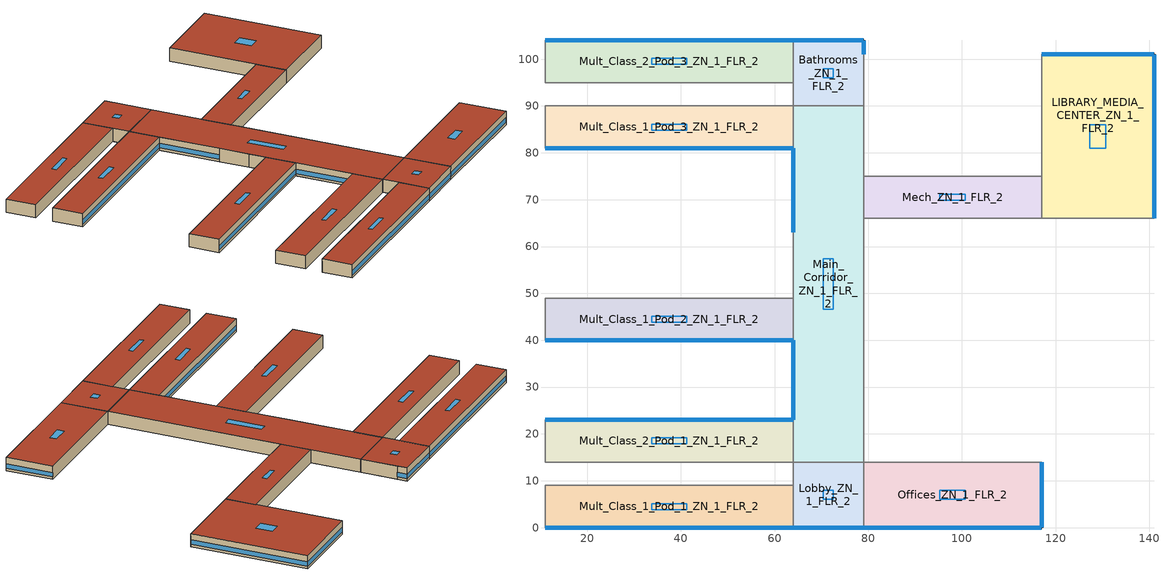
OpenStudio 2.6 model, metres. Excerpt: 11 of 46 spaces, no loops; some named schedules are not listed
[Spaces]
Bathrooms_ZN_1_FLR_2
 floor to Bathrooms_ZN_1_FLR_1: 79,104 79,90 64,90 64,104 z4
 wall outside: 79,101 79,104 64,104 z4:8
 wall to Auditorium_ZN_1_FLR_1: 79,90 79,101 z4:8
 wall to Mult_Class_2_Pod_3_ZN_1_FLR_2: 64,104 64,95 z4:8
 wall to Corridor_Pod_3_ZN_1_FLR_2: 64,95 64,90 z4:8
 wall to Main_Corridor_ZN_1_FLR_2: 64,90 79,90 z4:8
 window: 79,101.03 79,103.97 z4.76:6.08; 78.97,104 64.03,104 z4.76:6.07
 roof outside: 79,90 79,104 64,104 64,90 z8
 skylight: 72.56,96.01 72.56,97.99 70.44,97.99 70.44,96.01 z8
Offices_ZN_1_FLR_2
 floor to Offices_ZN_1_FLR_1: 117,14 117,0 79,0 79,14 z4
 wall outside: 79,0 117,0 117,14 z4:8
 wall to Lobby_ZN_1_FLR_2: 79,14 79,0 z4:8
 wall to Gym_ZN_1_FLR_1: 117,14 79,14 z4:8
 window: 79.03,0 116.97,0 z4.76:6.06; 117,0.03 117,13.97 z4.76:6.07
 roof outside: 117,0 117,14 79,14 79,0 z8
 skylight: 100.69,6.01 100.69,7.99 95.31,7.99 95.31,6.01 z8
Mech_ZN_1_FLR_2
 floor to Mech_ZN_1_FLR_1: 117,75 117,66 79,66 79,75 z4
 wall to Gym_ZN_1_FLR_1: 79,66 117,66 z4:8
 wall to Main_Corridor_ZN_1_FLR_2: 79,75 79,66 z4:8
 wall to Auditorium_ZN_1_FLR_1: 117,75 79,75 z4:8
 wall to LIBRARY_MEDIA_CENTER_ZN_1_FLR_2: 117,66 117,75 z4:8
 roof outside: 117,66 117,75 79,75 79,66 z8
 skylight: 100.69,69.86 100.69,71.14 95.31,71.14 95.31,69.86 z8
LIBRARY_MEDIA_CENTER_ZN_1_FLR_2
 floor to Kitchen_ZN_1_FLR_1: 141,75 141,66 117,66 117,75 z4
 floor to Cafeteria_ZN_1_FLR_1: 141,101 141,75 117,75 117,101 z4
 wall outside: 141,66 141,101 117,101 z4:8
 wall to Auditorium_ZN_1_FLR_1: 117,101 117,75 z4:8
 wall to Aux_Gym_ZN_1_FLR_1: 117,66 141,66 z4:8
 window: 141,66.03 141,100.97 / 140.97,101 117.03,101 z4.76:6.06
 roof outside: 141,66 141,101 117,101 117,66 z8
 skylight: 130.7,81.03 130.7,85.97 127.3,85.97 127.3,81.03 z8
Main_Corridor_ZN_1_FLR_2
 floor to Main_Corridor_ZN_1_FLR_1: 79,90 79,14 64,14 64,90 z4
 wall outside: 64,81 64,63 / 64,40 64,23 z4:8
 wall to Gym_ZN_1_FLR_1: 79,14 79,66 z4:8
 wall to Mult_Class_1_Pod_2_ZN_1_FLR_2: 64,49 64,40 z4:8
 wall to Auditorium_ZN_1_FLR_1: 79,75 79,90 z4:8
 wall to Corridor_Pod_2_ZN_1_FLR_2: 64,54 64,49 z4:8
 wall to Mult_Class_2_Pod_1_ZN_1_FLR_2: 64,23 64,14 z4:8
 wall to Mult_Class_2_Pod_2_ZN_1_FLR_2: 64,63 64,54 z4:8
 wall to Mult_Class_1_Pod_3_ZN_1_FLR_2: 64,90 64,81 z4:8
 wall to Lobby_ZN_1_FLR_2: 64,14 79,14 z4:8
 window: 64,39.97 64,23.03 / 64,80.97 64,63.03 z4.76:6.07
 roof outside: 79,14 79,90 64,90 64,14 z8
 skylight: 72.56,46.63 72.56,57.37 70.44,57.37 70.44,46.63 z8
Mult_Class_2_Pod_1_ZN_1_FLR_2
 floor to Mult_Class_2_Pod_1_ZN_1_FLR_1: 64,23 64,14 11,14 11,23 z4
 wall outside: 64,23 11,23 z4:8
 wall to Corridor_Pod_1_ZN_1_FLR_2: 11,14 64,14 z4:8
 wall to Corner_Class_2_Pod_1_ZN_1_FLR_2: 11,23 11,14 z4:8
 window: 63.97,23 11.03,23 z4.76:6.06
 roof outside: 64,14 64,23 11,23 11,14 z8
 skylight: 41.25,17.86 41.25,19.14 33.75,19.14 33.75,17.86 z8
Mult_Class_1_Pod_1_ZN_1_FLR_2
 floor to Mult_Class_1_Pod_1_ZN_1_FLR_1: 64,9 64,0 11,0 11,9 z4
 wall outside: 11,0 64,0 z4:8
 wall to Lobby_ZN_1_FLR_2: 64,0 64,9 z4:8
 wall to Corridor_Pod_1_ZN_1_FLR_2: 64,9 11,9 z4:8
 wall to Corner_Class_1_Pod_1_ZN_1_FLR_2: 11,9 11,0 z4:8
 window: 11.03,0 63.97,0 z4.76:6.06
 roof outside: 64,0 64,9 11,9 11,0 z8
 skylight: 41.25,3.86 41.25,5.14 33.75,5.14 33.75,3.86 z8
Mult_Class_1_Pod_2_ZN_1_FLR_2
 floor to Mult_Class_1_Pod_2_ZN_1_FLR_1: 64,49 64,40 11,40 11,49 z4
 wall outside: 11,40 64,40 z4:8
 wall to Corner_Class_1_Pod_2_ZN_1_FLR_2: 11,49 11,40 z4:8
 wall to Corridor_Pod_2_ZN_1_FLR_2: 64,49 11,49 z4:8
 window: 11.03,40 63.97,40 z4.76:6.06
 roof outside: 64,40 64,49 11,49 11,40 z8
 skylight: 41.25,43.86 41.25,45.14 33.75,45.14 33.75,43.86 z8
Mult_Class_1_Pod_3_ZN_1_FLR_2
 floor to Mult_Class_1_Pod_3_ZN_1_FLR_1: 64,90 64,81 11,81 11,90 z4
 wall outside: 11,81 64,81 z4:8
 wall to Corridor_Pod_3_ZN_1_FLR_2: 64,90 11,90 z4:8
 wall to Corner_Class_1_Pod_3_ZN_1_FLR_2: 11,90 11,81 z4:8
 window: 11.03,81 63.97,81 z4.76:6.06
 roof outside: 64,81 64,90 11,90 11,81 z8
 skylight: 41.25,84.86 41.25,86.14 33.75,86.14 33.75,84.86 z8
Mult_Class_2_Pod_3_ZN_1_FLR_2
 floor to Mult_Class_2_Pod_3_ZN_1_FLR_1: 64,104 64,95 11,95 11,104 z4
 wall outside: 64,104 11,104 z4:8
 wall to Corner_Class_2_Pod_3_ZN_1_FLR_2: 11,104 11,95 z4:8
 wall to Corridor_Pod_3_ZN_1_FLR_2: 11,95 64,95 z4:8
 window: 63.97,104 11.03,104 z4.76:6.06
 roof outside: 64,95 64,104 11,104 11,95 z8
 skylight: 41.25,98.86 41.25,100.14 33.75,100.14 33.75,98.86 z8
Lobby_ZN_1_FLR_2
 floor to Lobby_ZN_1_FLR_1: 79,14 79,0 64,0 64,14 z4
 wall outside: 64,0 79,0 z4:8
 wall to Corridor_Pod_1_ZN_1_FLR_2: 64,14 64,9 z4:8
 window: 64.03,0 78.97,0 z4.76:6.07
 roof outside: 79,0 79,14 64,14 64,0 z8
 skylight: 72.56,6.01 72.56,7.99 70.44,7.99 70.44,6.01 z8
[Site]
Edmonton Intl AP_AB_CAN: Latitude {deg}=53.31; Longitude {deg}=-113.579; Time Zone {hr}=-7; Elevation {m}=723.3; Terrain=City
[Building]
SecondarySchool-CAN_AB_Edmonton.Intl.AP.711230_CWEC2016.epw created: 2019-08-15 18:08:33 +0000: North Axis {deg}=0; Default Construction Set=BTAP-Mass at hdd = 5120.0; Standards Number of Stories=2; Standards Number of Above Ground Stories=2; Standards Building Type=NECB2017_SecondarySchool
[ClimateZones]
Climate Zone Institution Name 1=ASHRAE; Climate Zone Document Name 1=ANSI/ASHRAE Standard 169; Climate Zone Document Year 1=2006; Climate Zone Institution Name 2=CEC; Climate Zone Document Name 2=California Climate Zone Descriptions; Climate Zone Document Year 2=1995
[Site:WaterMainsTemperature]
Calculation Method=Correlation; Annual Average Outdoor Air Temperature {C}=2.68333; Maximum Difference In Monthly Average Outdoor Air Temperatures {deltaC}=28.8
[Site:GroundTemperature:BuildingSurface]
19.527, 19.502, 19.536, 19.598, 20.002, 21.64, 22.225, 22.375, 21.449, 20.121, 19.802, 19.633
[SizingPeriod:DesignDay] Barometric Pressure {Pa}=92932; Sky Clearness=0; Rain Indicator=0; Snow Indicator=0; Day of Month=21; Daylight Saving Time Indicator=0; Humidity Indicating Type=Wetbulb; Dry-Bulb Temperature Range Modifier Type=DefaultMultipliers
Name | Maximum Dry-Bulb Temperature {C} | Daily Dry-Bulb Temperature Range {deltaC} | Humidity Indicating Conditions at Maximum Dry-Bulb | Wind Speed {m/s} | Wind Direction {deg} | Month | Day Type | Solar Model Indicator | ASHRAE Taub | ASHRAE Taud
Edmonton Intl AP Ann Clg .4% Condns DB=>MWB | 27.8 | 12.5 | 17.9 | 3.8 | 150 | 7 | SummerDesignDay | ASHRAETau | 0.353 | 2.421
Edmonton Intl AP Ann Htg 99.6% Condns DB | -32.6 | 0 | -32.6 | 2.1 | 180 | 1 | WinterDesignDay | ASHRAEClearSky
[Material:NoMass] Roughness=Smooth; Thermal Absorptance=0.9; Solar Absorptance=0.7
Name | Thermal Resistance {m2-K/W} | Visible Absorptance
Typical Carpet Pad | 0.21648 | 0.8
Typical Insulation 1 | 5.91238 | 0.7
Typical Insulation 2 | 4.49096 | 0.7
Typical Insulation 3 | 7.24636 | 0.7
Typical Carpet Pad 2 | 1.25503 | 0.8
Typical Carpet Pad 3 | 3.45515 | 0.8
Typical Insulation 4 | 0.526298 | 0.7
Typical Insulation 5 | 0.526316 | 0.7
[Material]
Name | Roughness | Thickness {m} | Conductivity {W/m-K} | Density {kg/m3} | Specific Heat {J/kg-K} | Thermal Absorptance | Solar Absorptance | Visible Absorptance
100mm Normalweight concrete floor | MediumSmooth | 0.1016 | 2.31 | 2322 | 832
G01 13mm gypsum board | Smooth | 0.0127 | 0.16 | 800 | 1090 | 0.9 | 0.7 | 0.5
G05 25mm wood | MediumSmooth | 0.0254 | 0.15 | 608 | 1630 | 0.9 | 0.5 | 0.5
4 in. Normalweight Concrete Floor | MediumRough | 0.1016 | 2.31 | 2322 | 832 | 0.9 | 0.7 | 0.7
1IN Stucco | Smooth | 0.0253 | 0.6918 | 1858 | 837 | 0.9 | 0.7 | 0.92
8IN CONCRETE HW RefBldg | Rough | 0.2032 | 1.311 | 2240 | 836.8 | 0.9 | 0.7 | 0.7
1/2IN Gypsum | Smooth | 0.0127 | 0.16 | 784.9 | 830 | 0.9 | 0.4 | 0.4
Metal Roof Surface; F08 Metal surface | Smooth | 0.0008 | 45.28 | 7824 | 500 | 0.9 | 0.7 | 0.7
6 in. Normalweight Concrete Floor | MediumRough | 0.1524 | 2.31 | 2322 | 832 | 0.9 | 0.7 | 0.7
[Construction]
BTAP-Int-Floor: 100mm Normalweight concrete floor, Typical Carpet Pad
BTAP-Int-Wall: G01 13mm gypsum board, G01 13mm gypsum board
BTAP-Int-Ceiling: Typical Carpet Pad, 100mm Normalweight concrete floor
BTAP-Ext-DaylightDiffuser: SimpleGlazing
BTAP-Int-Door: G05 25mm wood
BTAP-Ext-Floor-Mass:U-0.162: Typical Insulation 1, 4 in. Normalweight Concrete Floor, Typical Carpet Pad
BTAP-Ext-Wall-Mass:U-0.21: 1IN Stucco, 8IN CONCRETE HW RefBldg, Typical Insulation 2, 1/2IN Gypsum
BTAP-Ext-Roof-Metal:U-0.138: Metal Roof Surface, Typical Insulation 3
BTAP-Grnd-Floor-Mass:U-0.757: 6 in. Normalweight Concrete Floor, Typical Carpet Pad 2
BTAP-Grnd-Roof-Mass:U-0.284: 6 in. Normalweight Concrete Floor, Typical Carpet Pad 3
BTAP-Ext-Door:U-1.9000000000000001: F08 Metal surface, Typical Insulation 4
BTAP-Ext-OverHeadDoor:U-1.9000000000000001: Typical Insulation 5
BTAP-Ext-DaylightDiffuser:U=0.190 SHGC=0.600: SimpleGlazing:U=0.190 SHGC=0.600
[DefaultConstructionSet]
BTAP-Mass at hdd = 5120.0: Default Exterior Surface Constructions=BTAP-Mass at hdd = 5120.0; Default Interior Surface Constructions=Default Surface Constructions 2; Default Ground Contact Surface Constructions=BTAP-Mass at hdd = 5120.0 1; Default Exterior SubSurface Constructions=BTAP-Mass at hdd = 5120.0; Default Interior SubSurface Constructions=Default Sub Surface Constructions 2; Interior Partition Construction=BTAP-Int-Door
[DefaultSurfaceConstructions]
Name | Floor Construction | Wall Construction | Roof Ceiling Construction
Default Surface Constructions 2 | BTAP-Int-Floor | BTAP-Int-Wall | BTAP-Int-Ceiling
BTAP-Mass at hdd = 5120.0 | BTAP-Ext-Floor-Mass:U-0.162 | BTAP-Ext-Wall-Mass:U-0.21 | BTAP-Ext-Roof-Metal:U-0.138
BTAP-Mass at hdd = 5120.0 1 | BTAP-Grnd-Floor-Mass:U-0.757 | BTAP-Grnd-Roof-Mass:U-0.284 | BTAP-Grnd-Roof-Mass:U-0.284
[DefaultSubSurfaceConstructions]
Name | Fixed Window Construction | Operable Window Construction | Door Construction | Glass Door Construction | Overhead Door Construction | Skylight Construction | Tubular Daylight Dome Construction | Tubular Daylight Diffuser Construction
Default Sub Surface Constructions 2 | BTAP-Ext-DaylightDiffuser | BTAP-Ext-DaylightDiffuser | BTAP-Int-Door
BTAP-Mass at hdd = 5120.0 | BTAP-Ext-DaylightDiffuser:U=0.190 SHGC=0.600 | BTAP-Ext-DaylightDiffuser:U=0.190 SHGC=0.600 | BTAP-Ext-Door:U-1.9000000000000001 | BTAP-Ext-DaylightDiffuser:U=0.190 SHGC=0.600 | BTAP-Ext-OverHeadDoor:U-1.9000000000000001 | BTAP-Ext-DaylightDiffuser:U=0.190 SHGC=0.600 | BTAP-Ext-DaylightDiffuser:U=0.190 SHGC=0.600 | BTAP-Ext-DaylightDiffuser:U=0.190 SHGC=0.600
[WindowMaterial:SimpleGlazingSystem] Solar Heat Gain Coefficient=0.6; Visible Transmittance=0.21
Name | U-Factor {W/m2-K}
SimpleGlazing | 2.2
SimpleGlazing:U=0.190 SHGC=0.600 | 1.9
[Space] Building Story=Building Story 2; Part of Total Floor Area=Yes
Name | Space Type | Thermal Zone
Bathrooms_ZN_1_FLR_2 | Space Function Washroom - other-sch-D | WET_ST=Washroom - other-sch-D_FL=Building Story 2_SCHD
LIBRARY_MEDIA_CENTER_ZN_1_FLR_2 | Space Function Library reading area | ALL_ST=Library reading area_FL=Building Story 2_SCH=C
Mult_Class_1_Pod_3_ZN_1_FLR_2; Mult_Class_1_Pod_1_ZN_1_FLR_2; Mult_Class_1_Pod_2_ZN_1_FLR_2 | Space Function Classroom/Lecture hall/Training room other | ALL_ST=Classroom/Lecture hall/Training room other_FL=Building Story 2_SCH=D 1
Offices_ZN_1_FLR_2 | Space Function Office enclosed <= 25 m2 | ALL_ST=Office enclosed <= 25 m2_FL=Building Story 2_SCH=A
Mult_Class_2_Pod_3_ZN_1_FLR_2; Mult_Class_2_Pod_1_ZN_1_FLR_2 | Space Function Classroom/Lecture hall/Training room other | ALL_ST=Classroom/Lecture hall/Training room other_FL=Building Story 2_SCH=D 2
Mech_ZN_1_FLR_2 | Space Function Electrical/Mechanical room-sch-D | WILD_ST=Electrical/Mechanical room-sch-D_FL=Building Story 2_SCH=D
Main_Corridor_ZN_1_FLR_2 | Space Function Corridor/Transition area other-sch-D | WILD_ST=Corridor/Transition area other-sch-D_FL=Building Story 2_SCH=D
Lobby_ZN_1_FLR_2 | Space Function Lobby - other | ALL_ST=Lobby - other_FL=Building Story 2_SCH=C
[BuildingStory]
Building Story 2: Nominal Z Coordinate {m}=4
[SpaceType] Standards Building Type=Space Function
Name | Default Schedule Set | Design Specification Outdoor Air Object | Standards Space Type
Space Function Washroom - other-sch-D | Space Function Washroom - other-sch-D Schedule Set | Space Function Washroom - other-sch-D Ventilation | Washroom - other-sch-D
Space Function Classroom/Lecture hall/Training room other | Space Function Classroom/Lecture hall/Training room other Schedule Set | Space Function Classroom/Lecture hall/Training room other Ventilation | Classroom/Lecture hall/Training room other
Space Function Corridor/Transition area other-sch-D | Space Function Corridor/Transition area other-sch-D Schedule Set | Space Function Corridor/Transition area other-sch-D Ventilation | Corridor/Transition area other-sch-D
Space Function Library reading area | Space Function Library reading area Schedule Set | Space Function Library reading area Ventilation | Library reading area
Space Function Lobby - other | Space Function Lobby - other Schedule Set | Space Function Lobby - other Ventilation | Lobby - other
Space Function Electrical/Mechanical room-sch-D | Space Function Electrical/Mechanical room-sch-D Schedule Set | Space Function Electrical/Mechanical room-sch-D Ventilation | Electrical/Mechanical room-sch-D
Space Function Office enclosed <= 25 m2 | Space Function Office enclosed <= 25 m2 Schedule Set | Space Function Office enclosed <= 25 m2 Ventilation | Office enclosed <= 25 m2
[People:Definition] Number of People Calculation Method=People/Area; Fraction Radiant=0.3
Name | People per Space Floor Area {person/m2}
Space Function Electrical/Mechanical room-sch-D People Definition | 0.00500182
Space Function Library reading area People Definition; Space Function Office enclosed <= 25 m2 People Definition | 0.0500182
Space Function Lobby - other People Definition | 0.100036
Space Function Washroom - other-sch-D People Definition | 0.0333454
[People] Work Efficiency Schedule=Work Efficiency Schedule; Clothing Insulation Schedule=Clothing Schedule; Air Velocity Schedule=Air Velocity Schedule; Multiplier=1
Name | People Definition | Space or SpaceType
Space Function Classroom/Lecture hall/Training room other People | Space Function Classroom/Lecture hall/Training room other People Definition | Space Function Classroom/Lecture hall/Training room other
Space Function Corridor/Transition area other-sch-D People | Space Function Corridor/Transition area other-sch-D People Definition | Space Function Corridor/Transition area other-sch-D
Space Function Electrical/Mechanical room-sch-D People | Space Function Electrical/Mechanical room-sch-D People Definition | Space Function Electrical/Mechanical room-sch-D
Space Function Library reading area People | Space Function Library reading area People Definition | Space Function Library reading area
Space Function Lobby - other People | Space Function Lobby - other People Definition | Space Function Lobby - other
Space Function Office enclosed <= 25 m2 People | Space Function Office enclosed <= 25 m2 People Definition | Space Function Office enclosed <= 25 m2
Space Function Washroom - other-sch-D People | Space Function Washroom - other-sch-D People Definition | Space Function Washroom - other-sch-D
[Lights:Definition] Design Level Calculation Method=Watts/Area; Fraction Radiant=0.5; Fraction Visible=0.2
Name | Watts per Space Floor Area {W/m2}
Space Function Electrical/Mechanical room-sch-D Lights Definition | 4.60167
Space Function Library reading area Lights Definition | 8.79993
Space Function Lobby - other Lights Definition | 10.7999
Space Function Office enclosed <= 25 m2 Lights Definition | 9.99992
Space Function Washroom - other-sch-D Lights Definition | 9.09993
[Lights] Fraction Replaceable=1
Name | Lights Definition | Space or SpaceType
Space Function Classroom/Lecture hall/Training room other Lights | Space Function Classroom/Lecture hall/Training room other Lights Definition | Space Function Classroom/Lecture hall/Training room other
Space Function Corridor/Transition area other-sch-D Lights | Space Function Corridor/Transition area other-sch-D Lights Definition | Space Function Corridor/Transition area other-sch-D
Space Function Electrical/Mechanical room-sch-D Lights | Space Function Electrical/Mechanical room-sch-D Lights Definition | Space Function Electrical/Mechanical room-sch-D
Space Function Library reading area Lights | Space Function Library reading area Lights Definition | Space Function Library reading area
Space Function Lobby - other Lights | Space Function Lobby - other Lights Definition | Space Function Lobby - other
Space Function Office enclosed <= 25 m2 Lights | Space Function Office enclosed <= 25 m2 Lights Definition | Space Function Office enclosed <= 25 m2
Space Function Washroom - other-sch-D Lights | Space Function Washroom - other-sch-D Lights Definition | Space Function Washroom - other-sch-D
[ElectricEquipment:Definition] Design Level Calculation Method=Watts/Area; Fraction Radiant=0.5
Name | Watts per Space Floor Area {W/m2}
Space Function Electrical/Mechanical room-sch-D Elec Equip Definition; Space Function Library reading area Elec Equip Definition; Space Function Lobby - other Elec Equip Definition; Space Function Washroom - other-sch-D Elec Equip Definition | 1.00036
Space Function Office enclosed <= 25 m2 Elec Equip Definition | 7.50273
[ElectricEquipment]
Name | Electric Equipment Definition | Space or SpaceType
Space Function Classroom/Lecture hall/Training room other Elec Equip | Space Function Classroom/Lecture hall/Training room other Elec Equip Definition | Space Function Classroom/Lecture hall/Training room other
Space Function Electrical/Mechanical room-sch-D Elec Equip | Space Function Electrical/Mechanical room-sch-D Elec Equip Definition | Space Function Electrical/Mechanical room-sch-D
Space Function Library reading area Elec Equip | Space Function Library reading area Elec Equip Definition | Space Function Library reading area
Space Function Office enclosed <= 25 m2 Elec Equip | Space Function Office enclosed <= 25 m2 Elec Equip Definition | Space Function Office enclosed <= 25 m2
Space Function Washroom - other-sch-D Elec Equip | Space Function Washroom - other-sch-D Elec Equip Definition | Space Function Washroom - other-sch-D
[DesignSpecification:OutdoorAir] Outdoor Air Method=Sum; Outdoor Air Flow per Person {m3/s-person}=0; Outdoor Air Flow Rate {m3/s}=0; Outdoor Air Flow Air Changes per Hour {1/hr}=0
Name | Outdoor Air Flow per Floor Area {m3/s-m2}
Space Function Classroom/Lecture hall/Training room other Ventilation | 0.00278384
Space Function Corridor/Transition area other-sch-D Ventilation; Space Function Electrical/Mechanical room-sch-D Ventilation; Space Function Washroom - other-sch-D Ventilation | 0.0003048
Space Function Library reading area Ventilation | 0.0008636
Space Function Lobby - other Ventilation | 0.0041148
Space Function Office enclosed <= 25 m2 Ventilation | 0.00042164
[DefaultScheduleSet] People Activity Level Schedule=NECB-Activity; Infiltration Schedule=Always On
Name | Number of People Schedule | Lighting Schedule | Electric Equipment Schedule
Space Function Classroom/Lecture hall/Training room other Schedule Set; Space Function Washroom - other-sch-D Schedule Set | NECB-D-Occupancy | NECB-D-Occupancy-NECB-D-Lighting-0.5-0.0-0.67-Light Ruleset | NECB-D-Electric-Equipment
Space Function Corridor/Transition area other-sch-D Schedule Set; Space Function Electrical/Mechanical room-sch-D Schedule Set | NECB-D-Occupancy | NECB-D-Lighting | NECB-D-Electric-Equipment
Space Function Library reading area Schedule Set; Space Function Lobby - other Schedule Set | NECB-C-Occupancy | NECB-C-Occupancy-NECB-C-Lighting-0.0-0.0-0.67-Light Ruleset | NECB-C-Electric-Equipment
Space Function Office enclosed <= 25 m2 Schedule Set | NECB-A-Occupancy | NECB-A-Occupancy-NECB-A-Lighting-0.3-0.1-0.67-Light Ruleset | NECB-A-Electric-Equipment
[ThermostatSetpoint:DualSetpoint]
Name | Heating Setpoint Temperature Schedule | Cooling Setpoint Temperature Schedule
Space Function Washroom - other-sch-D Thermostat 6; Space Function Classroom/Lecture hall/Training room other Thermostat 51; Space Function Classroom/Lecture hall/Training room other Thermostat 52; Space Function Corridor/Transition area other-sch-D Thermostat 17; Space Function Electrical/Mechanical room-sch-D Thermostat 6 | NECB-D-Thermostat Setpoint-Heating | NECB-D-Thermostat Setpoint-Cooling
Space Function Lobby - other Thermostat 6; Space Function Library reading area Thermostat 3 | NECB-C-Thermostat Setpoint-Heating | NECB-C-Thermostat Setpoint-Cooling
Space Function Office enclosed <= 25 m2 Thermostat 6 | NECB-A-Thermostat Setpoint-Heating | NECB-A-Thermostat Setpoint-Cooling
[SpaceInfiltration:DesignFlowRate] Schedule=Always On Discrete; Design Flow Rate Calculation Method=Flow/ExteriorArea; Flow per Exterior Surface Area {m3/s-m2}=0.00025; Constant Term Coefficient=0; Temperature Term Coefficient=0; Velocity Term Coefficient=0.224; Velocity Squared Term Coefficient=0
Name | Space or SpaceType
Bathrooms_ZN_1_FLR_2 Infiltration | Bathrooms_ZN_1_FLR_2
LIBRARY_MEDIA_CENTER_ZN_1_FLR_2 Infiltration | LIBRARY_MEDIA_CENTER_ZN_1_FLR_2
Lobby_ZN_1_FLR_2 Infiltration | Lobby_ZN_1_FLR_2
Main_Corridor_ZN_1_FLR_2 Infiltration | Main_Corridor_ZN_1_FLR_2
Mech_ZN_1_FLR_2 Infiltration | Mech_ZN_1_FLR_2
Mult_Class_1_Pod_1_ZN_1_FLR_2 Infiltration | Mult_Class_1_Pod_1_ZN_1_FLR_2
Mult_Class_1_Pod_2_ZN_1_FLR_2 Infiltration | Mult_Class_1_Pod_2_ZN_1_FLR_2
Mult_Class_1_Pod_3_ZN_1_FLR_2 Infiltration | Mult_Class_1_Pod_3_ZN_1_FLR_2
Mult_Class_2_Pod_1_ZN_1_FLR_2 Infiltration | Mult_Class_2_Pod_1_ZN_1_FLR_2
Mult_Class_2_Pod_3_ZN_1_FLR_2 Infiltration | Mult_Class_2_Pod_3_ZN_1_FLR_2
Offices_ZN_1_FLR_2 Infiltration | Offices_ZN_1_FLR_2
[ThermalZone] Use Ideal Air Loads=No
Name | Thermostat
WET_ST=Washroom - other-sch-D_FL=Building Story 2_SCHD | Space Function Washroom - other-sch-D Thermostat 6
ALL_ST=Lobby - other_FL=Building Story 2_SCH=C | Space Function Lobby - other Thermostat 6
ALL_ST=Classroom/Lecture hall/Training room other_FL=Building Story 2_SCH=D 1 | Space Function Classroom/Lecture hall/Training room other Thermostat 51
ALL_ST=Classroom/Lecture hall/Training room other_FL=Building Story 2_SCH=D 2 | Space Function Classroom/Lecture hall/Training room other Thermostat 52
ALL_ST=Library reading area_FL=Building Story 2_SCH=C | Space Function Library reading area Thermostat 3
ALL_ST=Office enclosed <= 25 m2_FL=Building Story 2_SCH=A | Space Function Office enclosed <= 25 m2 Thermostat 6
WILD_ST=Corridor/Transition area other-sch-D_FL=Building Story 2_SCH=D | Space Function Corridor/Transition area other-sch-D Thermostat 17
WILD_ST=Electrical/Mechanical room-sch-D_FL=Building Story 2_SCH=D | Space Function Electrical/Mechanical room-sch-D Thermostat 6
